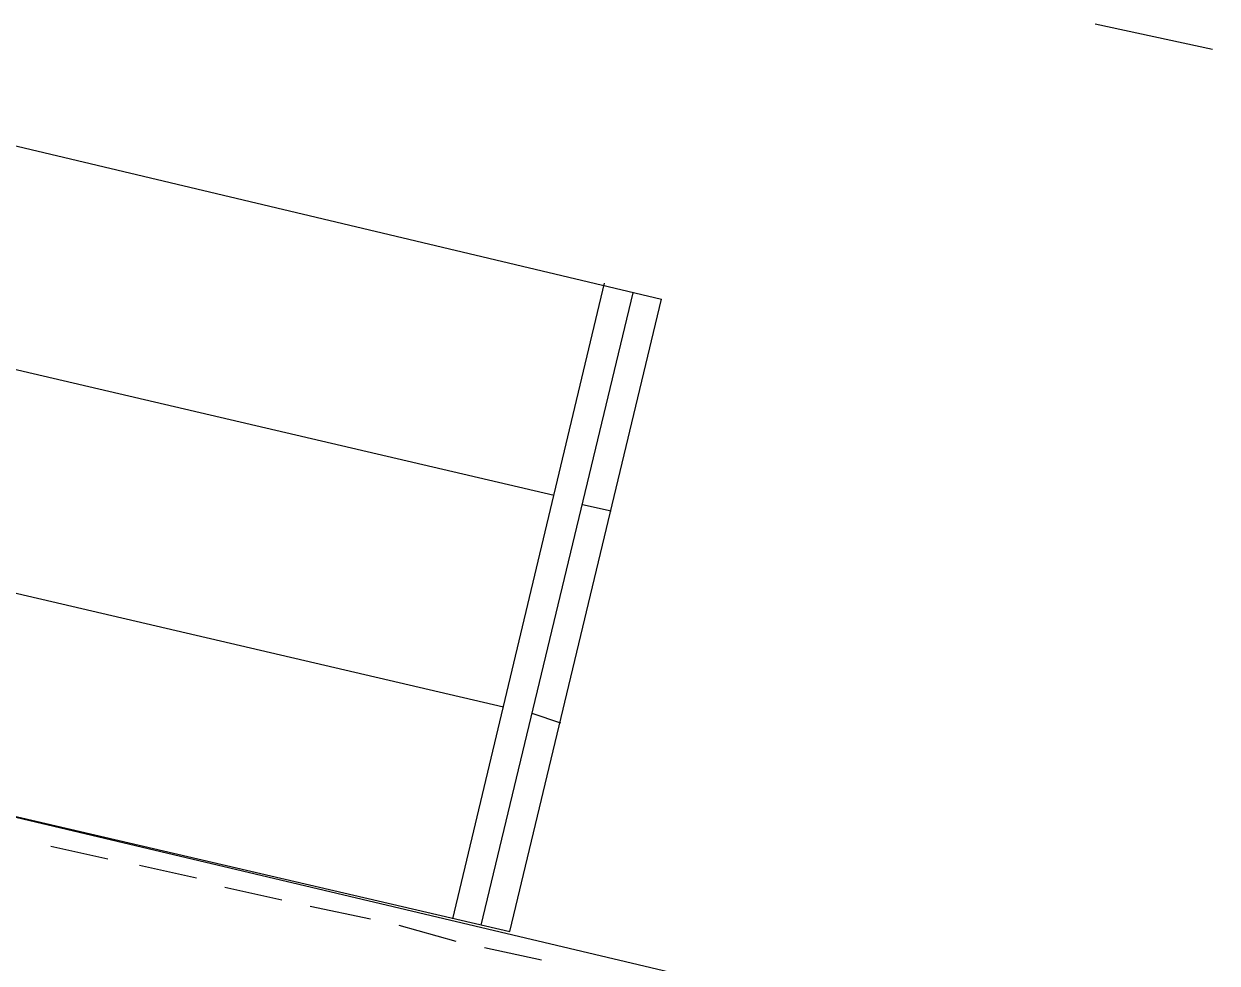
# Model space of a CAD drawing. Header units: feet. Extents: x -84 to 198, y -22 to 181.
# Drawn here: x 107.37 to 112.39, y 87.84 to 91.8 of the extents above; entities that cross this region are included whole.
import ezdxf

# ---------------------------------------------------------------- set-up
doc = ezdxf.new("R2010")
doc.units = ezdxf.units.FT
doc.layers.add('A-LINEA', color=7, linetype='CONTINUOUS')

msp = doc.modelspace()

# ---------------------------------------------------------------- linework, layer by layer
at = {"layer": 'A-LINEA'}
for p, q in [((111.88, 91.8044), (112.3733, 91.6978)), ((107.1333, 91.3378), (110.0533, 90.6444)), ((109.1733, 88.0311), (109.8133, 90.7111)), ((109.2933, 88.0044), (109.9333, 90.6711)), ((109.4133, 87.9778), (110.0533, 90.6444)), ((106.92, 90.4444), (109.6, 89.8178)), ((106.92, 90.4444), (109.6, 89.8178)), ((109.72, 89.7778), (109.84, 89.7511)), ((109.72, 89.7778), (109.84, 89.7511)), ((106.7067, 89.5511), (109.3867, 88.9244)), ((109.5067, 88.8978), (109.6267, 88.8578)), ((106.4933, 88.6578), (123.0667, 84.7378)), ((106.4933, 88.6578), (109.4133, 87.9778)), ((107.48, 88.3378), (107.72, 88.2844)), ((107.8533, 88.2578), (108.0933, 88.2044)), ((108.2133, 88.1644), (108.4533, 88.1111)), ((108.5733, 88.0844), (108.8267, 88.0311)), ((108.9467, 88.0044), (109.1867, 87.9378)), ((109.3067, 87.9111), (109.5467, 87.8578))]:
    msp.add_line(p, q, dxfattribs=at)

doc.saveas('drawing.dxf')
